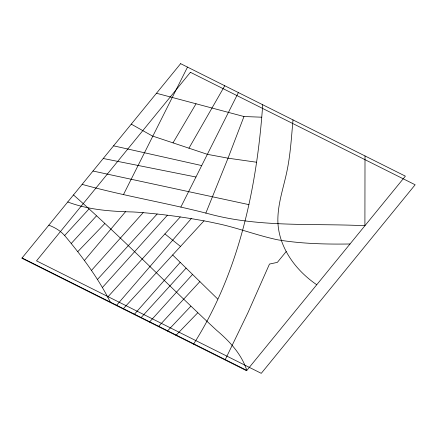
<?xml version="1.0" encoding="UTF-8"?>
<svg xmlns="http://www.w3.org/2000/svg" width="437" height="437" viewBox="0 0 437 437"><rect width="100%" height="100%" fill="white"/><g stroke="black" fill="none" stroke-linecap="round" stroke-linejoin="round"><path stroke-width="0.66" d="M365.004 155.938L364.906 225.727C313.673 223.209 261.331 227.579 211.208 214.474C168.469 203.2 124.725 196.224 82.123 184.365M262.719 104.743C256.836 188.178 238.979 272.688 193.542 344.154M293.003 119.902C291.452 137.027 290.479 154.266 286.967 171.14C283.608 187.451 277.806 203.478 277.856 220.308A93.562 74.918 -12 0 0 278.298 227.158C280.041 241.257 286.552 254.465 295.483 265.396A129.926 104.039 -12 0 0 316.749 284.744M261.763 117.203L243.972 116.526L228.038 158.178L205.822 213.141M123.442 194.651L187.506 67.101M180.863 207.045L238.394 92.573M225.252 359.618L247.828 312.968L269.482 264.063L277.358 262.375L286.208 251.532M188.959 148.187L224.771 85.75M173.003 142.861L196.038 103.782M84.401 260.512L125.594 211.628M116.373 305.534L191.515 218.325M134.225 314.465L180.208 262.347M91.459 270.427L143.172 212.65M102.384 287.524L167.393 215.233M107.737 297.078L180.257 216.97M149.454 322.091L192.553 274.425M140.916 317.814L186.107 268.121M97.446 279.478L157.167 214.004M71.22 243.491L96.402 215.96M64.627 235.538L88.902 209.077M123.136 308.915L204.041 220.794M158.44 326.586L199.873 281.586M167.393 331.066L190.8 306.266M77.731 251.696L104.733 223.635M175.942 335.348L197.682 312.859M350.004 243.988C326.024 244.343 301.863 243.791 278.156 239.897C257.022 235.538 236.854 227.458 215.681 223.22A324.877 260.141 -12 0 0 208.733 221.75C186.004 217.375 163.023 214.261 139.955 212.404A300.323 240.481 -12 0 0 132.733 211.956C110.769 211.421 88.487 209.869 67.757 201.97M256.388 162.209L228.038 158.178L207.362 154.327L152.327 135.967L131.269 124.146M103.236 158.494L195.962 177.007M93.01 171.031L248.953 204.647M113.565 145.838L201.708 165.568M156.468 93.261L243.972 116.526M22.085 257.934L246.829 370.418C241.546 354.046 229.48 341.204 216.615 330.301C168.447 285.678 122.775 238.4 73.487 194.946M164.913 233.921L180.497 246.435M172.664 254.968L217.692 299.023M110.321 302.098C98.38 278.287 82.385 256.787 65.37 236.384C61.912 232.205 57.405 228.983 52.484 226.727A52.872 42.334 -12 0 0 48.813 225.186M180.628 63.66L21.85 258.223L246.594 370.707L405.372 176.144L180.628 63.66M190.406 72.291L36.522 260.856L261.266 373.34L415.15 184.775L190.406 72.291"/></g></svg>
